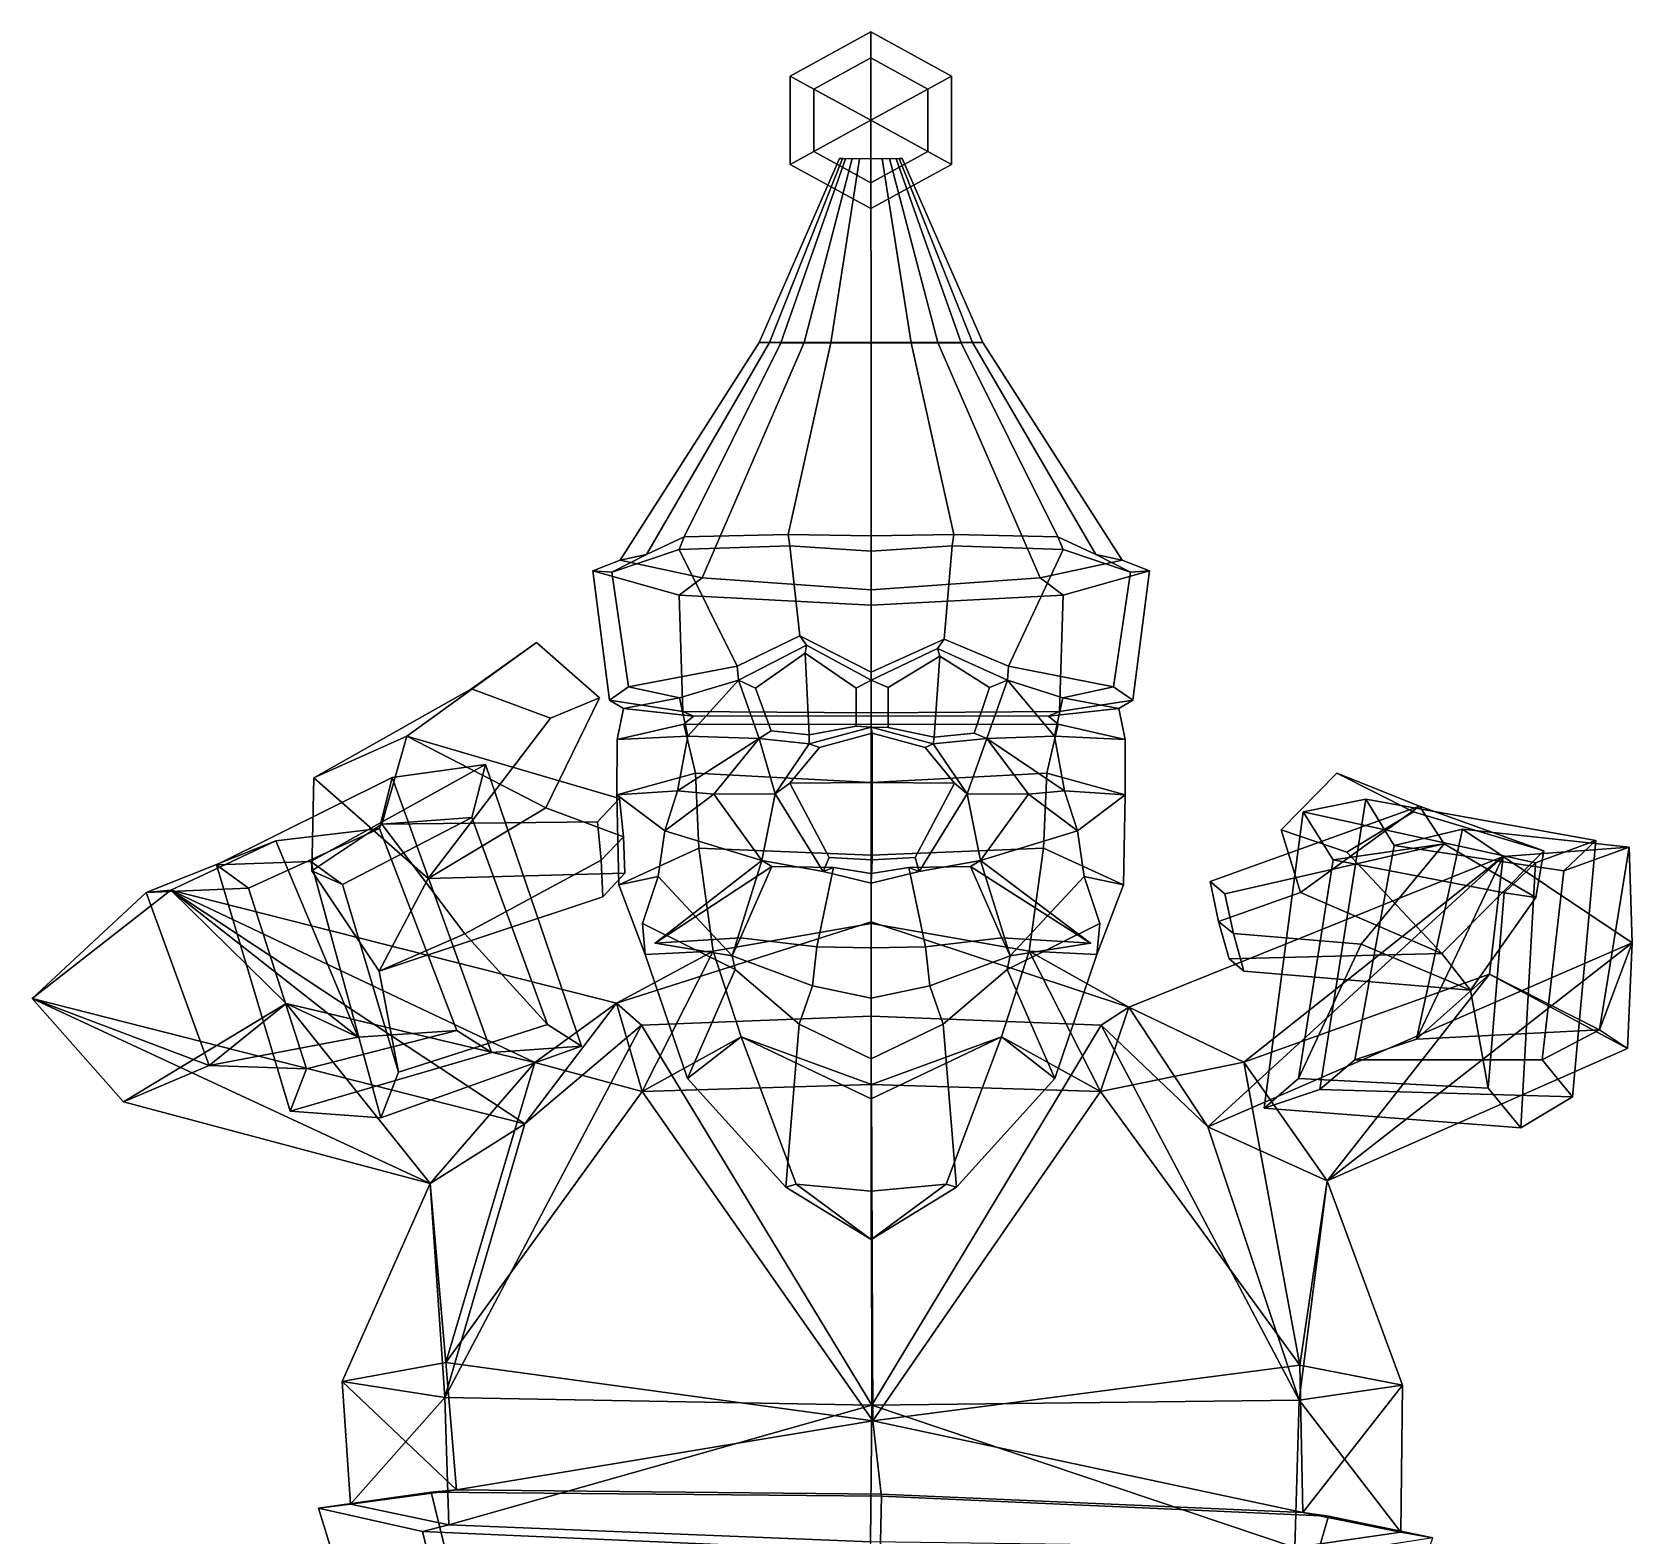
# Model space of a CAD drawing. Extents: x -202 to 180, y -158 to 384.
# Drawn here: x -202.4 to 179.9, y 24.6 to 384 of the extents above; entities that cross this region are included whole.
import ezdxf

# ---------------------------------------------------------------- set-up
doc = ezdxf.new("R2010")
doc.units = 0

msp = doc.modelspace()

# ---------------------------------------------------------------- linework, layer by layer
for p in [(-53.499561, 166.129578, 96.495125), (50.507008, 166.129578, 96.495125)]:
    msp.add_point(p)
for points in [[(-15.578745, 370.306213, 63.430351), (-1.969854, 377.770447, 63.430351), (-1.969851, 383.954041, 48.941158), (-21.21575, 373.39801, 48.941162)], [(-15.578739, 370.306213, 34.451965), (-21.21575, 373.39801, 48.941162), (-1.969851, 383.954041, 48.941158), (-1.969848, 377.770447, 34.451965)], [(11.639069, 370.306213, 63.430351), (17.276043, 373.39801, 48.941158), (-1.969851, 383.954041, 48.941158), (-1.969854, 377.770447, 63.430351)], [(11.639072, 370.306213, 34.451965), (-1.969848, 377.770447, 34.451965), (-1.969851, 383.954041, 48.941158), (17.276043, 373.39801, 48.941158)], [(-1.969855, 362.84198, 69.431976), (-1.969854, 377.770447, 63.430351), (-15.578745, 370.306213, 63.430351)], [(-1.969856, 362.84198, 28.450333), (-15.578739, 370.306213, 34.451965), (-1.969848, 377.770447, 34.451965)], [(-1.969856, 362.84198, 28.450333), (-1.969848, 377.770447, 34.451965), (11.639072, 370.306213, 34.451965)], [(-1.969855, 362.84198, 69.431976), (11.639069, 370.306213, 63.430351), (-1.969854, 377.770447, 63.430351)], [(-21.21575, 352.285919, 48.941162), (-15.578745, 355.377716, 63.430351), (-15.578745, 370.306213, 63.430351), (-21.21575, 373.39801, 48.941162)], [(-21.21575, 352.285919, 48.941162), (-21.21575, 373.39801, 48.941162), (-15.578739, 370.306213, 34.451965), (-15.578739, 355.377716, 34.451965)], [(17.276043, 352.285919, 48.941158), (17.276043, 373.39801, 48.941158), (11.639069, 370.306213, 63.430351), (11.639069, 355.377716, 63.430351)], [(17.276043, 352.285919, 48.941158), (11.639072, 355.377716, 34.451965), (11.639072, 370.306213, 34.451965), (17.276043, 373.39801, 48.941158)], [(-15.578745, 355.377716, 63.430351), (-1.969855, 362.84198, 69.431976), (-15.578745, 370.306213, 63.430351)], [(-15.578739, 355.377716, 34.451965), (-15.578739, 370.306213, 34.451965), (-1.969856, 362.84198, 28.450333)], [(11.639072, 355.377716, 34.451965), (-1.969856, 362.84198, 28.450333), (11.639072, 370.306213, 34.451965)], [(11.639069, 355.377716, 63.430351), (11.639069, 370.306213, 63.430351), (-1.969855, 362.84198, 69.431976)], [(-1.969854, 347.913483, 63.430351), (-1.969855, 362.84198, 69.431976), (-15.578745, 355.377716, 63.430351)], [(-1.969848, 347.913483, 34.451965), (-15.578739, 355.377716, 34.451965), (-1.969856, 362.84198, 28.450333)], [(-1.969848, 347.913483, 34.451965), (-1.969856, 362.84198, 28.450333), (11.639072, 355.377716, 34.451965)], [(-1.969854, 347.913483, 63.430351), (11.639069, 355.377716, 63.430351), (-1.969855, 362.84198, 69.431976)], [(-9.452437, 353.708588, 47.415455), (-6.451492, 353.727478, 43.899387), (-17.898188, 309.727478, 30.320601), (-28.615849, 309.708588, 41.662754)], [(-8.765778, 353.68924, 51.012367), (-9.452437, 353.708588, 47.415455), (-28.615849, 309.708588, 41.662754), (-26.163492, 309.68924, 53.265697)], [(-8.015762, 353.665253, 55.471481), (-8.765778, 353.68924, 51.012367), (-26.163492, 309.68924, 53.265697), (-23.484865, 309.665253, 67.64994)], [(-4.675262, 353.653595, 57.636448), (-8.015762, 353.665253, 55.471481), (-23.484865, 309.665253, 67.64994), (-11.554507, 309.653595, 74.633705)], [(-1.969851, 341.729919, 48.941158), (-1.969854, 347.913483, 63.430351), (-15.578745, 355.377716, 63.430351), (-21.21575, 352.285919, 48.941162)], [(-1.969851, 341.729919, 48.941158), (-21.21575, 352.285919, 48.941162), (-15.578739, 355.377716, 34.451965), (-1.969848, 347.913483, 34.451965)], [(-6.451492, 353.727478, 43.899387), (-1.97984, 353.740234, 41.530643), (-1.928, 309.740234, 22.679499), (-17.898188, 309.727478, 30.320601)], [(-1.97984, 353.64679, 58.899921), (-4.675262, 353.653595, 57.636448), (-11.554507, 309.653595, 74.633705), (-1.928, 309.64679, 78.709419)], [(2.491812, 353.727478, 43.899387), (14.042187, 309.727478, 30.320601), (-1.928, 309.740234, 22.679499), (-1.97984, 353.740234, 41.530643)], [(-1.97984, 353.64679, 58.899921), (-1.928, 309.64679, 78.709419), (7.698507, 309.653595, 74.633705), (0.715582, 353.653595, 57.636448)], [(-1.969851, 341.729919, 48.941158), (17.276043, 352.285919, 48.941158), (11.639069, 355.377716, 63.430351), (-1.969854, 347.913483, 63.430351)], [(-1.969851, 341.729919, 48.941158), (-1.969848, 347.913483, 34.451965), (11.639072, 355.377716, 34.451965), (17.276043, 352.285919, 48.941158)], [(0.715582, 353.653595, 57.636448), (7.698507, 309.653595, 74.633705), (19.628866, 309.665253, 67.64994), (4.056083, 353.665253, 55.471481)], [(5.49276, 353.708588, 47.415455), (24.759855, 309.708588, 41.662754), (14.042187, 309.727478, 30.320601), (2.491812, 353.727478, 43.899387)], [(4.056083, 353.665253, 55.471481), (19.628866, 309.665253, 67.64994), (22.307491, 309.68924, 53.265697), (4.806098, 353.68924, 51.012367)], [(4.806098, 353.68924, 51.012367), (22.307491, 309.68924, 53.265697), (24.759855, 309.708588, 41.662754), (5.49276, 353.708588, 47.415455)], [(-42.271126, 253.466736, 16.319864), (-61.859039, 257.71521, 37.509758), (-28.615849, 309.708588, 41.662754), (-17.898188, 309.727478, 30.320601)], [(-61.859039, 257.71521, 37.509758), (-55.5891, 259.015259, 60.679428), (-26.163492, 309.68924, 53.265697), (-28.615849, 309.708588, 41.662754)], [(-55.5891, 259.015259, 60.679428), (-46.548569, 263.295074, 88.605896), (-23.484865, 309.665253, 67.64994), (-26.163492, 309.68924, 53.265697)], [(-1.9, 250.572021, -2.974264), (-42.271126, 253.466736, 16.319864), (-17.898188, 309.727478, 30.320601), (-1.928, 309.740234, 22.679499)], [(-1.9, 250.572021, -2.974264), (-1.928, 309.740234, 22.679499), (14.042187, 309.727478, 30.320601), (38.471123, 253.466736, 16.319864)], [(38.471123, 253.466736, 16.319864), (14.042187, 309.727478, 30.320601), (24.759855, 309.708588, 41.662754), (58.059044, 257.71521, 37.509758)], [(51.789104, 259.015259, 60.679428), (22.307491, 309.68924, 53.265697), (19.628866, 309.665253, 67.64994), (42.748573, 263.295074, 88.605896)], [(58.059044, 257.71521, 37.509758), (24.759855, 309.708588, 41.662754), (22.307491, 309.68924, 53.265697), (51.789104, 259.015259, 60.679428)], [(-46.548569, 263.295074, 88.605896), (-21.688263, 263.810974, 101.565422), (-11.554507, 309.653595, 74.633705), (-23.484865, 309.665253, 67.64994)], [(-1.9, 263.493591, 108.993706), (-1.928, 309.64679, 78.709419), (-11.554507, 309.653595, 74.633705), (-21.688263, 263.810974, 101.565422)], [(-1.9, 263.493591, 108.993706), (17.88826, 263.810974, 101.565422), (7.698507, 309.653595, 74.633705), (-1.928, 309.64679, 78.709419)], [(42.748573, 263.295074, 88.605896), (19.628866, 309.665253, 67.64994), (7.698507, 309.653595, 74.633705), (17.88826, 263.810974, 101.565422)], [(-21.299599, 261.134583, 106.255333), (-21.688263, 263.810974, 101.565422), (-46.548569, 263.295074, 88.605896), (-47.79092, 260.224213, 92.966484)], [(-1.9, 259.856262, 112.282356), (-1.9, 263.493591, 108.993706), (-21.688263, 263.810974, 101.565422), (-21.299599, 261.134583, 106.255333)], [(-1.9, 259.856262, 112.282356), (17.499596, 261.134583, 106.255333), (17.88826, 263.810974, 101.565422), (-1.9, 263.493591, 108.993706)], [(17.499596, 261.134583, 106.255333), (43.990925, 260.224213, 92.966484), (42.748573, 263.295074, 88.605896), (17.88826, 263.810974, 101.565422)], [(-47.79092, 260.224213, 92.966484), (-46.548569, 263.295074, 88.605896), (-55.5891, 259.015259, 60.679428), (-63.887779, 254.851471, 61.73048)], [(-33.883507, 232.326111, 96.802116), (-47.79092, 260.224213, 92.966484), (-63.887779, 254.851471, 61.73048), (-59.840714, 227.39682, 77.739914)], [(-18.942772, 239.571838, 108.592934), (-21.299599, 261.134583, 106.255333), (-47.79092, 260.224213, 92.966484), (-33.883507, 232.326111, 96.802116)], [(-1.9, 230.906433, 112.074959), (-1.9, 259.856262, 112.282356), (-21.299599, 261.134583, 106.255333), (-18.942772, 239.571838, 108.592934)], [(-1.9, 230.906433, 112.074959), (15.546495, 238.764404, 108.592934), (17.499596, 261.134583, 106.255333), (-1.9, 259.856262, 112.282356)], [(15.546495, 238.764404, 108.592934), (30.955547, 232.326111, 96.802124), (43.990925, 260.224213, 92.966484), (17.499596, 261.134583, 106.255333)], [(30.955547, 232.326111, 96.802124), (56.040722, 227.39682, 77.739914), (60.08778, 254.851471, 61.73048), (43.990925, 260.224213, 92.966484)], [(43.990925, 260.224213, 92.966484), (60.08778, 254.851471, 61.73048), (51.789104, 259.015259, 60.679428), (42.748573, 263.295074, 88.605896)], [(-63.887779, 254.851471, 61.73048), (-55.5891, 259.015259, 60.679428), (-61.859039, 257.71521, 37.509758), (-68.413467, 255.096893, 35.851646)], [(-68.413467, 255.096893, 35.851646), (-61.859039, 257.71521, 37.509758), (-42.271126, 253.466736, 16.319864), (-47.799843, 249.331818, 12.511164)], [(64.613472, 255.096893, 35.851646), (43.999844, 249.331818, 12.511164), (38.471123, 253.466736, 16.319864), (58.059044, 257.71521, 37.509758)], [(60.08778, 254.851471, 61.73048), (64.613472, 255.096893, 35.851646), (58.059044, 257.71521, 37.509758), (51.789104, 259.015259, 60.679428)], [(-59.840714, 227.39682, 77.739914), (-63.887779, 254.851471, 61.73048), (-68.413467, 255.096893, 35.851646), (-64.414131, 224.233032, 40.018829)], [(-64.414131, 224.233032, 40.018829), (-68.413467, 255.096893, 35.851646), (-47.799843, 249.331818, 12.511164), (-46.904514, 221.49469, 13.866787)], [(-47.799843, 249.331818, 12.511164), (-42.271126, 253.466736, 16.319864), (-1.9, 250.572021, -2.974264), (-1.9, 246.956299, -7.526243)], [(43.999844, 249.331818, 12.511164), (-1.9, 246.956299, -7.526243), (-1.9, 250.572021, -2.974264), (38.471123, 253.466736, 16.319864)], [(60.614136, 224.233032, 40.018829), (43.104519, 221.49469, 13.866787), (43.999844, 249.331818, 12.511164), (64.613472, 255.096893, 35.851646)], [(56.040722, 227.39682, 77.739914), (60.614136, 224.233032, 40.018829), (64.613472, 255.096893, 35.851646), (60.08778, 254.851471, 61.73048)], [(-46.904514, 221.49469, 13.866787), (-47.799843, 249.331818, 12.511164), (-1.9, 246.956299, -7.526243), (-1.9, 221.208496, -5.901319)], [(43.104519, 221.49469, 13.866787), (-1.9, 221.208496, -5.901319), (-1.9, 246.956299, -7.526243), (43.999844, 249.331818, 12.511164)], [(-97.411964, 226.893188, 167.858917), (-81.899956, 238.028595, 162.537674), (-112.868164, 215.62027, 114.722458), (-135.062592, 205.664398, 137.047684)], [(-66.824188, 224.778625, 163.343185), (-79.612587, 198.456482, 124.7593), (-112.868164, 215.62027, 114.722458), (-81.899956, 238.028595, 162.537674)], [(-78.555908, 219.931458, 175.46991), (-66.824188, 224.778625, 163.343185), (-81.899956, 238.028595, 162.537674), (-97.411964, 226.893188, 167.858917)], [(-18.942772, 239.571838, 108.592934), (-33.883507, 232.326111, 96.802116), (-33.590797, 229.029236, 94.976685), (-17.374081, 237.3573, 107.094673)], [(-17.632929, 235.462097, 104.469688), (-17.374081, 237.3573, 107.094673), (-33.590797, 229.029236, 94.976685), (-29.570061, 227.093384, 94.654114)], [(-1.9, 230.906433, 112.074959), (-18.942772, 239.571838, 108.592934), (-17.374081, 237.3573, 107.094673), (-1.9, 229.024841, 109.102097)], [(-17.632929, 235.462097, 104.469688), (-5.485055, 227.09021, 106.095718), (-1.9, 229.024841, 109.102097), (-17.374081, 237.3573, 107.094673)], [(-1.9, 230.906433, 112.074959), (-1.9, 229.024841, 109.102097), (13.977801, 236.549866, 107.094673), (15.546495, 238.764404, 108.592934)], [(15.546495, 238.764404, 108.592934), (13.977801, 236.549866, 107.094673), (30.662834, 229.029236, 94.976685), (30.955547, 232.326111, 96.802124)], [(-16.733572, 215.968994, 102.64016), (-17.632929, 235.462097, 104.469688), (-29.570061, 227.093384, 94.654114), (-25.823059, 216.903564, 97.547935)], [(-5.485055, 227.09021, 106.095718), (-17.632929, 235.462097, 104.469688), (-16.733572, 215.968994, 102.64016), (-5.485055, 217.972961, 106.939919)], [(14.484674, 234.766968, 104.268639), (13.977801, 236.549866, 107.094673), (-1.9, 229.024841, 109.102097), (2.138192, 227.209473, 106.276031)], [(2.138192, 227.209473, 106.276031), (2.138192, 217.704865, 107.318275), (13.16766, 215.356628, 102.009949), (14.484674, 234.766968, 104.268639)], [(13.16766, 215.356628, 102.009949), (22.729984, 216.352661, 95.723228), (26.404018, 227.212891, 92.15062), (14.484674, 234.766968, 104.268639)], [(14.484674, 234.766968, 104.268639), (26.404018, 227.212891, 92.15062), (30.662834, 229.029236, 94.976685), (13.977801, 236.549866, 107.094673)], [(-47.675175, 224.740936, 78.249641), (-33.590797, 229.029236, 94.976685), (-33.883507, 232.326111, 96.802116), (-59.840714, 227.39682, 77.739914)], [(43.875175, 224.740936, 78.249641), (56.040722, 227.39682, 77.739914), (30.955547, 232.326111, 96.802124), (30.662834, 229.029236, 94.976685)], [(-78.555908, 219.931458, 175.46991), (-97.411964, 226.893188, 167.858917), (-135.062592, 205.664398, 137.047684), (-107.783951, 181.556305, 137.904999)], [(-59.840714, 227.39682, 77.739914), (-64.414131, 224.233032, 40.018829), (-61.108589, 222.219299, 41.26128), (-47.675175, 224.740936, 78.249641)], [(-45.702423, 215.623474, 78.655991), (-33.590797, 229.029236, 94.976685), (-47.675175, 224.740936, 78.249641)], [(-28.66053, 215.062866, 98.549278), (-33.590797, 229.029236, 94.976685), (-45.702423, 215.623474, 78.655991)], [(-25.823059, 216.903564, 97.547935), (-29.570061, 227.093384, 94.654114), (-33.590797, 229.029236, 94.976685), (-28.66053, 215.062866, 98.549278)], [(-5.485055, 217.972961, 106.939919), (-1.9, 217.725525, 110.144325), (-1.9, 229.024841, 109.102097), (-5.485055, 227.09021, 106.095718)], [(2.138192, 217.704865, 107.318275), (2.138192, 227.209473, 106.276031), (-1.9, 229.024841, 109.102097), (-1.9, 217.725525, 110.144325)], [(22.729984, 216.352661, 95.723228), (25.732569, 215.062866, 98.549278), (30.662834, 229.029236, 94.976685), (26.404018, 227.212891, 92.15062)], [(25.732569, 215.062866, 98.549278), (41.90242, 215.623474, 78.655991), (30.662834, 229.029236, 94.976685)], [(41.90242, 215.623474, 78.655991), (43.875175, 224.740936, 78.249641), (30.662834, 229.029236, 94.976685)], [(56.040722, 227.39682, 77.739914), (43.875175, 224.740936, 78.249641), (57.308598, 222.219299, 41.26128), (60.614136, 224.233032, 40.018829)], [(-78.555908, 219.931458, 175.46991), (-107.783951, 181.556305, 137.904999), (-79.612587, 198.456482, 124.7593), (-66.824188, 224.778625, 163.343185)], [(-64.414131, 224.233032, 40.018829), (-46.904514, 221.49469, 13.866787), (-44.318386, 220.382202, 14.896184), (-61.108589, 222.219299, 41.26128)], [(-47.675175, 224.740936, 78.249641), (-61.108589, 222.219299, 41.26128), (-62.612999, 214.807312, 42.462151), (-45.702423, 215.623474, 78.655991)], [(-62.612999, 214.807312, 42.462151), (-61.108589, 222.219299, 41.26128), (-44.318386, 220.382202, 14.896184), (-46.630749, 218.486694, 12.67251)], [(60.614136, 224.233032, 40.018829), (57.308598, 222.219299, 41.26128), (40.518391, 220.382202, 14.896184), (43.104519, 221.49469, 13.866787)], [(58.813, 214.807312, 42.462151), (42.830746, 218.486694, 12.67251), (40.518391, 220.382202, 14.896184), (57.308598, 222.219299, 41.26128)], [(43.875175, 224.740936, 78.249641), (41.90242, 215.623474, 78.655991), (58.813, 214.807312, 42.462151), (57.308598, 222.219299, 41.26128)], [(-62.634781, 201.613403, 44.641083), (-62.612999, 214.807312, 42.462151), (-46.630749, 218.486694, 12.67251), (-43.885971, 206.789642, 11.188781)], [(-46.904514, 221.49469, 13.866787), (-1.9, 221.208496, -5.901319), (-1.9, 220.455017, -2.27502), (-44.318386, 220.382202, 14.896184)], [(-46.630749, 218.486694, 12.67251), (-44.318386, 220.382202, 14.896184), (-1.9, 220.455017, -2.27502), (-1.9, 218.412537, -2.405132)], [(-43.885971, 206.789642, 11.188781), (-46.630749, 218.486694, 12.67251), (-1.9, 218.412537, -2.405132), (-1.9, 204.536316, -0.945824)], [(-16.733572, 215.968994, 102.64016), (-16.70068, 213.781952, 104.835991), (-1.9, 217.725525, 110.144325), (-5.485055, 217.972961, 106.939919)], [(43.104519, 221.49469, 13.866787), (40.518391, 220.382202, 14.896184), (-1.9, 220.455017, -2.27502), (-1.9, 221.208496, -5.901319)], [(42.830746, 218.486694, 12.67251), (-1.9, 218.412537, -2.405132), (-1.9, 220.455017, -2.27502), (40.518391, 220.382202, 14.896184)], [(40.085972, 206.789642, 11.188781), (-1.9, 204.536316, -0.945824), (-1.9, 218.412537, -2.405132), (42.830746, 218.486694, 12.67251)], [(58.834785, 201.613403, 44.641083), (40.085972, 206.789642, 11.188781), (42.830746, 218.486694, 12.67251), (58.813, 214.807312, 42.462151)], [(-135.062592, 205.664398, 137.047684), (-112.868164, 215.62027, 114.722458), (-118.792709, 194.591125, 93.910858), (-135.529648, 183.455078, 113.253136)], [(-61.997627, 200.723022, 111.693573), (-67.264717, 195.101013, 103.23716), (-118.792709, 194.591125, 93.910858), (-112.868164, 215.62027, 114.722458)], [(-61.057632, 191.539185, 118.298599), (-61.997627, 200.723022, 111.693573), (-112.868164, 215.62027, 114.722458), (-79.612587, 198.456482, 124.7593)], [(-45.702423, 215.623474, 78.655991), (-62.612999, 214.807312, 42.462151), (-62.634781, 201.613403, 44.641083), (-48.144192, 202.524292, 78.504814)], [(-48.144192, 202.524292, 78.504814), (-28.66053, 215.062866, 98.549278), (-45.702423, 215.623474, 78.655991)], [(-39.490215, 201.707581, 101.72583), (-28.66053, 215.062866, 98.549278), (-48.144192, 202.524292, 78.504814)], [(-39.490215, 201.707581, 101.72583), (-24.858456, 201.860901, 104.760262), (-28.66053, 215.062866, 98.549278)], [(-16.733572, 215.968994, 102.64016), (-25.823059, 216.903564, 97.547935), (-28.66053, 215.062866, 98.549278), (-16.70068, 213.781952, 104.835991)], [(-24.858456, 201.860901, 104.760262), (-16.70068, 213.781952, 104.835991), (-28.66053, 215.062866, 98.549278)], [(-1.641618, 204.522278, 128.666168), (-1.641618, 216.339172, 124.536148), (-14.264492, 212.904907, 121.01963), (-21.34082, 204.340576, 122.216965)], [(-1.641618, 216.339172, 124.536148), (-1.9, 217.725525, 110.144325), (-16.70068, 213.781952, 104.835991), (-14.264492, 212.904907, 121.01963)], [(-1.641618, 216.339172, 124.536148), (10.981255, 212.904907, 121.01963), (12.900679, 213.781952, 104.835991), (-1.9, 217.725525, 110.144325)], [(13.16766, 215.356628, 102.009949), (2.138192, 217.704865, 107.318275), (-1.9, 217.725525, 110.144325), (12.900679, 213.781952, 104.835991)], [(-1.641618, 204.522278, 128.666168), (18.057583, 204.340576, 122.216965), (10.981255, 212.904907, 121.01963), (-1.641618, 216.339172, 124.536148)], [(13.16766, 215.356628, 102.009949), (12.900679, 213.781952, 104.835991), (25.732569, 215.062866, 98.549278), (22.729984, 216.352661, 95.723228)], [(21.058456, 201.860901, 104.760262), (25.732569, 215.062866, 98.549278), (12.900679, 213.781952, 104.835991)], [(35.690216, 201.707581, 101.72583), (25.732569, 215.062866, 98.549278), (21.058456, 201.860901, 104.760262)], [(44.344196, 202.524292, 78.504814), (41.90242, 215.623474, 78.655991), (25.732569, 215.062866, 98.549278)], [(35.690216, 201.707581, 101.72583), (44.344196, 202.524292, 78.504814), (25.732569, 215.062866, 98.549278)], [(41.90242, 215.623474, 78.655991), (44.344196, 202.524292, 78.504814), (58.834785, 201.613403, 44.641083), (58.813, 214.807312, 42.462151)], [(-21.34082, 204.340576, 122.216965), (-14.264492, 212.904907, 121.01963), (-16.70068, 213.781952, 104.835991), (-24.858456, 201.860901, 104.760262)], [(18.057583, 204.340576, 122.216965), (21.058456, 201.860901, 104.760262), (12.900679, 213.781952, 104.835991), (10.981255, 212.904907, 121.01963)], [(-135.780777, 185.634949, 136.530899), (-94.030472, 208.858093, 96.757172), (-116.346985, 205.701508, 73.487602), (-158.323441, 184.846191, 112.277618)], [(-135.780777, 185.634949, 136.530899), (-128.218979, 180.147583, 130.015045), (-97.292442, 196.136963, 100.338234), (-94.030472, 208.858093, 96.757172)], [(-92.59539, 139.959808, 55.497421), (-116.346985, 205.701508, 73.487602), (-94.030472, 208.858093, 96.757172), (-71.10936, 141.470154, 80.66349)], [(-71.10936, 141.470154, 80.66349), (-94.030472, 208.858093, 96.757172), (-97.292442, 196.136963, 100.338234), (-79.225494, 146.689392, 87.691254)], [(-62.198425, 180.059143, 46.003769), (-62.634781, 201.613403, 44.641083), (-43.885971, 206.789642, 11.188781), (-43.093254, 188.801971, 14.099627)], [(-43.093254, 188.801971, 14.099627), (-43.885971, 206.789642, 11.188781), (-1.9, 204.536316, -0.945824), (-1.9, 187.17627, 3.485335)], [(39.293255, 188.801971, 14.099627), (-1.9, 187.17627, 3.485335), (-1.9, 204.536316, -0.945824), (40.085972, 206.789642, 11.188781)], [(58.398434, 180.059143, 46.003769), (39.293255, 188.801971, 14.099627), (40.085972, 206.789642, 11.188781), (58.834785, 201.613403, 44.641083)], [(111.781609, 187.90918, 147.310867), (127.663567, 197.494751, 138.165741), (109.406563, 206.798401, 137.8069), (96.054039, 193.25708, 138.032944)], [(96.054039, 193.25708, 138.032944), (109.406563, 206.798401, 137.8069), (129.156326, 198.889099, 79.380905), (100.721405, 178.251831, 90.974785)], [(127.663567, 197.494751, 138.165741), (158.821396, 188.184875, 96.131065), (129.156326, 198.889099, 79.380905), (109.406563, 206.798401, 137.8069)], [(-158.323441, 184.846191, 112.277618), (-116.346985, 205.701508, 73.487602), (-119.405861, 193.522705, 76.858429), (-150.660736, 179.240051, 105.677162)], [(-107.783951, 181.556305, 137.904999), (-135.062592, 205.664398, 137.047684), (-135.529648, 183.455078, 113.253136), (-119.469513, 159.42572, 114.074532)], [(-92.59539, 139.959808, 55.497421), (-100.866768, 145.235168, 62.661858), (-119.405861, 193.522705, 76.858429), (-116.346985, 205.701508, 73.487602)], [(-11.916492, 186.59259, 117.381271), (-21.34082, 204.340576, 122.216965), (-24.858456, 201.860901, 104.760262), (-13.366461, 183.273865, 104.511536)], [(-1.641618, 186.071106, 122.611298), (-1.641618, 204.522278, 128.666168), (-21.34082, 204.340576, 122.216965), (-11.916492, 186.59259, 117.381271)], [(-1.641618, 186.071106, 122.611298), (8.633257, 186.59259, 117.381271), (18.057583, 204.340576, 122.216965), (-1.641618, 204.522278, 128.666168)], [(8.633257, 186.59259, 117.381271), (9.566461, 183.273865, 104.511536), (21.058456, 201.860901, 104.760262), (18.057583, 204.340576, 122.216965)], [(-61.057632, 191.539185, 118.298599), (-66.430122, 185.938354, 109.871834), (-67.264717, 195.101013, 103.23716), (-61.997627, 200.723022, 111.693573)], [(-48.144192, 202.524292, 78.504814), (-62.634781, 201.613403, 44.641083), (-51.210266, 193.000916, 77.948036)], [(-52.81601, 182.071045, 78.12674), (-51.210266, 193.000916, 77.948036), (-62.634781, 201.613403, 44.641083), (-62.198425, 180.059143, 46.003769)], [(-51.210266, 193.000916, 77.948036), (-39.490215, 201.707581, 101.72583), (-48.144192, 202.524292, 78.504814)], [(-27.993595, 185.894226, 98.608398), (-39.490215, 201.707581, 101.72583), (-51.210266, 193.000916, 77.948036)], [(-27.993595, 185.894226, 98.608398), (-24.858456, 201.860901, 104.760262), (-39.490215, 201.707581, 101.72583)], [(-13.366461, 183.273865, 104.511536), (-24.858456, 201.860901, 104.760262), (-27.993595, 185.894226, 98.608398)], [(9.566461, 183.273865, 104.511536), (24.193596, 185.894226, 98.608398), (21.058456, 201.860901, 104.760262)], [(24.193596, 185.894226, 98.608398), (35.690216, 201.707581, 101.72583), (21.058456, 201.860901, 104.760262)], [(24.193596, 185.894226, 98.608398), (47.410271, 193.000916, 77.948036), (35.690216, 201.707581, 101.72583)], [(47.410271, 193.000916, 77.948036), (44.344196, 202.524292, 78.504814), (35.690216, 201.707581, 101.72583)], [(44.344196, 202.524292, 78.504814), (47.410271, 193.000916, 77.948036), (58.834785, 201.613403, 44.641083)], [(49.016014, 182.071045, 78.12674), (58.398434, 180.059143, 46.003769), (58.834785, 201.613403, 44.641083), (47.410271, 193.000916, 77.948036)], [(79.136047, 180.858215, 81.106071), (129.156326, 198.889099, 79.380905), (134.994919, 189.853394, 51.392345), (82.604088, 177.957458, 70.42981)], [(81.109566, 171.343475, 85.850197), (100.721405, 178.251831, 90.974785), (129.156326, 198.889099, 79.380905), (79.136047, 180.858215, 81.106071)], [(105.30069, 131.109009, 19.910437), (92.006157, 126.707184, 49.929447), (101.330536, 197.516052, 64.91861), (116.327866, 200.517456, 36.361027)], [(156.879288, 185.339661, 90.026772), (171.233749, 190.699402, 60.662891), (116.327866, 200.517456, 36.361027), (101.330536, 197.516052, 64.91861)], [(105.30069, 131.109009, 19.910437), (116.327866, 200.517456, 36.361027), (123.083702, 189.497375, 37.760826), (113.694344, 138.247162, 25.025841)], [(171.233749, 190.699402, 60.662891), (163.643631, 183.391418, 55.898911), (123.083702, 189.497375, 37.760826), (116.327866, 200.517456, 36.361027)], [(158.821396, 188.184875, 96.131065), (156.938034, 177.061035, 65.689644), (134.994919, 189.853394, 51.392345), (129.156326, 198.889099, 79.380905)], [(-135.529648, 183.455078, 113.253136), (-118.792709, 194.591125, 93.910858), (-97.292442, 196.136963, 100.338234), (-128.218979, 180.147583, 130.015045)], [(-98.999619, 168.326202, 92.866165), (-79.225494, 146.689392, 87.691254), (-97.292442, 196.136963, 100.338234), (-118.792709, 194.591125, 93.910858)], [(-66.430122, 185.938354, 109.871834), (-98.999619, 168.326202, 92.866165), (-118.792709, 194.591125, 93.910858), (-67.264717, 195.101013, 103.23716)], [(-60.72728, 182.874023, 124.969131), (-61.057632, 191.539185, 118.298599), (-79.612587, 198.456482, 124.7593), (-107.783951, 181.556305, 137.904999)], [(92.006157, 126.707184, 49.929447), (100.231194, 133.752808, 54.950317), (108.466103, 186.021729, 66.420639), (101.330536, 197.516052, 64.91861)], [(156.879288, 185.339661, 90.026772), (101.330536, 197.516052, 64.91861), (108.466103, 186.021729, 66.420639), (149.377502, 178.171356, 85.32708)], [(111.781609, 187.90918, 147.310867), (134.503967, 163.67511, 95.902802), (158.821396, 188.184875, 96.131065), (127.663567, 197.494751, 138.165741)], [(-150.660736, 179.240051, 105.677162), (-119.405861, 193.522705, 76.858429), (-144.113632, 190.601685, 50.624084), (-175.135361, 178.250244, 79.134682)], [(-144.113632, 190.601685, 50.624084), (-119.405861, 193.522705, 76.858429), (-100.866768, 145.235168, 62.661858), (-124.468399, 143.649231, 35.365231)], [(-60.72728, 182.874023, 124.969131), (-66.019501, 177.237488, 116.490654), (-66.430122, 185.938354, 109.871834), (-61.057632, 191.539185, 118.298599)], [(-52.81601, 182.071045, 78.12674), (-35.101604, 163.068268, 104.917747), (-27.993595, 185.894226, 98.608398), (-51.210266, 193.000916, 77.948036)], [(49.016014, 182.071045, 78.12674), (47.410271, 193.000916, 77.948036), (24.193596, 185.894226, 98.608398), (31.301603, 163.068268, 104.917747)], [(111.781609, 187.90918, 147.310867), (96.054039, 193.25708, 138.032944), (100.721405, 178.251831, 90.974785), (134.503967, 163.67511, 95.902802)], [(139.41626, 193.380737, 5.738748), (128.377045, 143.14856, -7.609281), (113.694344, 138.247162, 25.025841), (123.083702, 189.497375, 37.760826)], [(163.643631, 183.391418, 55.898911), (179.202057, 189.08432, 23.805059), (139.41626, 193.380737, 5.738748), (123.083702, 189.497375, 37.760826)], [(128.377045, 143.14856, -7.609281), (139.41626, 193.380737, 5.738748), (149.114517, 186.815765, -46.163044)], [(179.202057, 189.08432, 23.805059), (149.114517, 186.815765, -46.163044), (139.41626, 193.380737, 5.738748)], [(-175.135361, 178.250244, 79.134682), (-144.113632, 190.601685, 50.624084), (-169.268265, 178.775146, 3.705625)], [(-124.468399, 143.649231, 35.365231), (-169.268265, 178.775146, 3.705625), (-144.113632, 190.601685, 50.624084)], [(-55.869884, 163.447479, 50.112881), (-62.198425, 180.059143, 46.003769), (-43.093254, 188.801971, 14.099627), (-39.614113, 164.226349, 31.855993)], [(-39.614113, 164.226349, 31.855993), (-43.093254, 188.801971, 14.099627), (-1.9, 187.17627, 3.485335), (-1.878063, 170.836426, 8.88728)], [(35.869949, 164.226349, 31.855993), (-1.878063, 170.836426, 8.88728), (-1.9, 187.17627, 3.485335), (39.293255, 188.801971, 14.099627)], [(52.069885, 163.447479, 50.112881), (35.869949, 164.226349, 31.855993), (39.293255, 188.801971, 14.099627), (58.398434, 180.059143, 46.003769)], [(84.689018, 168.467102, 75.191788), (82.604088, 177.957458, 70.42981), (134.994919, 189.853394, 51.392345), (115.186005, 165.852692, 52.658764)], [(115.186005, 165.852692, 52.658764), (134.994919, 189.853394, 51.392345), (108.466103, 186.021729, 66.420639), (100.231194, 133.752808, 54.950317)], [(156.938034, 177.061035, 65.689644), (149.377502, 178.171356, 85.32708), (108.466103, 186.021729, 66.420639), (134.994919, 189.853394, 51.392345)], [(134.503967, 163.67511, 95.902802), (141.337509, 154.874023, 68.133453), (156.938034, 177.061035, 65.689644), (158.821396, 188.184875, 96.131065)], [(179.202057, 189.08432, 23.805059), (179.910629, 166.224792, -63.625004), (149.114517, 186.815765, -46.163044)], [(165.682892, 129.427246, 48.113659), (171.233749, 190.699402, 60.662891), (156.879288, 185.339661, 90.026772), (153.358292, 121.948883, 79.094841)], [(165.682892, 129.427246, 48.113659), (158.458496, 138.233643, 46.134102), (163.643631, 183.391418, 55.898911), (171.233749, 190.699402, 60.662891)], [(172.147903, 145.414856, 13.400064), (179.202057, 189.08432, 23.805059), (163.643631, 183.391418, 55.898911), (158.458496, 138.233643, 46.134102)], [(172.147903, 145.414856, 13.400064), (179.910629, 166.224792, -63.625004), (179.202057, 189.08432, 23.805059)], [(-140.715118, 125.954773, 99.458893), (-119.079926, 124.33667, 125.858803), (-135.780777, 185.634949, 136.530899), (-158.323441, 184.846191, 112.277618)], [(-140.715118, 125.954773, 99.458893), (-158.323441, 184.846191, 112.277618), (-150.660736, 179.240051, 105.677162), (-136.804886, 136.06076, 95.428772)], [(-119.079926, 124.33667, 125.858803), (-114.866989, 135.259491, 121.514923), (-128.218979, 180.147583, 130.015045), (-135.780777, 185.634949, 136.530899)], [(-66.019501, 177.237488, 116.490654), (-119.469513, 159.42572, 114.074532), (-98.999619, 168.326202, 92.866165), (-66.430122, 185.938354, 109.871834)], [(-25.627405, 184.473572, 112.608627), (-27.993595, 185.894226, 98.608398), (-53.499561, 166.129578, 96.495125)], [(-53.499561, 166.129578, 96.495125), (-27.993595, 185.894226, 98.608398), (-35.101604, 163.068268, 104.917747)], [(-33.104607, 167.424866, 115.00264), (-25.627405, 184.473572, 112.608627), (-53.499561, 166.129578, 96.495125)], [(-10.930035, 184.211304, 112.725739), (-25.627405, 184.473572, 112.608627), (-33.104607, 167.424866, 115.00264), (-14.890987, 165.233551, 123.670204)], [(-25.627405, 184.473572, 112.608627), (-10.930035, 184.211304, 112.725739), (-13.366461, 183.273865, 104.511536), (-27.993595, 185.894226, 98.608398)], [(-14.890987, 165.233551, 123.670204), (-1.9, 165.03009, 124.353912), (-1.9, 182.797302, 115.474304), (-10.930035, 184.211304, 112.725739)], [(-1.641618, 186.071106, 122.611298), (-11.916492, 186.59259, 117.381271), (-13.366461, 183.273865, 104.511536), (-1.9, 180.486511, 110.43103)], [(-1.9, 182.797302, 115.474304), (-1.9, 180.486511, 110.43103), (-13.366461, 183.273865, 104.511536), (-10.930035, 184.211304, 112.725739)], [(-1.641618, 186.071106, 122.611298), (-1.9, 180.486511, 110.43103), (9.566461, 183.273865, 104.511536), (8.633257, 186.59259, 117.381271)], [(11.090986, 165.233551, 123.670204), (7.130035, 184.211304, 112.725739), (-1.9, 182.797302, 115.474304), (-1.9, 165.03009, 124.353912)], [(-1.9, 182.797302, 115.474304), (7.130035, 184.211304, 112.725739), (9.566461, 183.273865, 104.511536), (-1.9, 180.486511, 110.43103)], [(21.827406, 184.473572, 112.608627), (24.193596, 185.894226, 98.608398), (9.566461, 183.273865, 104.511536), (7.130035, 184.211304, 112.725739)], [(7.130035, 184.211304, 112.725739), (11.090986, 165.233551, 123.670204), (29.304607, 167.424866, 115.00264), (21.827406, 184.473572, 112.608627)], [(21.827406, 184.473572, 112.608627), (50.507008, 166.129578, 96.495125), (24.193596, 185.894226, 98.608398)], [(29.304607, 167.424866, 115.00264), (50.507008, 166.129578, 96.495125), (21.827406, 184.473572, 112.608627)], [(50.507008, 166.129578, 96.495125), (31.301603, 163.068268, 104.917747), (24.193596, 185.894226, 98.608398)], [(87.189316, 137.644958, 45.713505), (149.114517, 186.815765, -46.163044), (59.708256, 150.798676, 5.004767)], [(78.570885, 122.193115, -28.082205), (59.708256, 150.798676, 5.004767), (149.114517, 186.815765, -46.163044)], [(78.570885, 122.193115, -28.082205), (149.114517, 186.815765, -46.163044), (179.910629, 166.224792, -63.625004)], [(87.189316, 137.644958, 45.713505), (145.893265, 158.719666, -6.018294), (149.114517, 186.815765, -46.163044)], [(128.377045, 143.14856, -7.609281), (149.114517, 186.815765, -46.163044), (145.893265, 158.719666, -6.018294)], [(153.358292, 121.948883, 79.094841), (156.879288, 185.339661, 90.026772), (149.377502, 178.171356, 85.32708), (145.565735, 131.470337, 76.963234)], [(-119.469513, 159.42572, 114.074532), (-135.529648, 183.455078, 113.253136), (-128.218979, 180.147583, 130.015045), (-114.866989, 135.259491, 121.514923)], [(-60.72728, 182.874023, 124.969131), (-107.783951, 181.556305, 137.904999), (-119.469513, 159.42572, 114.074532), (-66.019501, 177.237488, 116.490654)], [(-55.869884, 163.447479, 50.112881), (-56.539234, 170.812958, 81.29702), (-52.81601, 182.071045, 78.12674), (-62.198425, 180.059143, 46.003769)], [(-52.81601, 182.071045, 78.12674), (-56.539234, 170.812958, 81.29702), (-34.418434, 159.846527, 95.906563), (-35.101604, 163.068268, 104.917747)], [(49.016014, 182.071045, 78.12674), (31.301603, 163.068268, 104.917747), (30.618433, 159.846527, 95.906563), (52.739243, 170.812958, 81.29702)], [(52.069885, 163.447479, 50.112881), (58.398434, 180.059143, 46.003769), (49.016014, 182.071045, 78.12674), (52.739243, 170.812958, 81.29702)], [(81.109566, 171.343475, 85.850197), (79.136047, 180.858215, 81.106071), (82.604088, 177.957458, 70.42981), (84.689018, 168.467102, 75.191788)], [(-84.655258, 122.939026, -28.419289), (-202.413101, 152.907288, -1.024793), (-169.268265, 178.775146, 3.705625)], [(-175.135361, 178.250244, 79.134682), (-169.268265, 178.775146, 3.705625), (-202.413101, 152.907288, -1.024793)], [(-160.098328, 136.91156, 67.730774), (-175.135361, 178.250244, 79.134682), (-202.413101, 152.907288, -1.024793)], [(-160.098328, 136.91156, 67.730774), (-136.804886, 136.06076, 95.428772), (-150.660736, 179.240051, 105.677162), (-175.135361, 178.250244, 79.134682)], [(-82.298042, 137.626587, 48.468681), (-62.714649, 151.784851, 1.906706), (-169.268265, 178.775146, 3.705625)], [(-82.298042, 137.626587, 48.468681), (-169.268265, 178.775146, 3.705625), (-141.699036, 151.696259, 37.13271)], [(-84.655258, 122.939026, -28.419289), (-169.268265, 178.775146, 3.705625), (-62.714649, 151.784851, 1.906706)], [(-124.468399, 143.649231, 35.365231), (-141.699036, 151.696259, 37.13271), (-169.268265, 178.775146, 3.705625)], [(83.65303, 162.342896, 90.680428), (134.503967, 163.67511, 95.902802), (100.721405, 178.251831, 90.974785), (81.109566, 171.343475, 85.850197)], [(141.337509, 154.874023, 68.133453), (145.565735, 131.470337, 76.963234), (149.377502, 178.171356, 85.32708), (156.938034, 177.061035, 65.689644)], [(-119.469513, 159.42572, 114.074532), (-114.866989, 135.259491, 121.514923), (-79.225494, 146.689392, 87.691254), (-98.999619, 168.326202, 92.866165)], [(-1.853932, 171.254913, 5.078217), (-1.857344, 148.694214, -46.094997), (-56.752666, 146.545288, -36.493587), (-62.714649, 151.784851, 1.906706)], [(-1.853932, 171.254913, 5.078217), (-62.714649, 151.784851, 1.906706), (-39.614113, 164.226349, 31.855993), (-1.878063, 170.836426, 8.88728)], [(-34.418434, 159.846527, 95.906563), (-56.539234, 170.812958, 81.29702), (-55.869884, 163.447479, 50.112881), (-45.791817, 133.800018, 66.107307)], [(-1.878063, 170.836426, 8.88728), (35.869949, 164.226349, 31.855993), (59.708256, 150.798676, 5.004767), (-1.853932, 171.254913, 5.078217)], [(-1.853932, 171.254913, 5.078217), (59.708256, 150.798676, 5.004767), (53.064346, 146.545288, -36.493587), (-1.857344, 148.694214, -46.094997)], [(30.618433, 159.846527, 95.906563), (41.991817, 133.800018, 66.107307), (52.069885, 163.447479, 50.112881), (52.739243, 170.812958, 81.29702)], [(83.65303, 162.342896, 90.680428), (81.109566, 171.343475, 85.850197), (84.689018, 168.467102, 75.191788), (87.141487, 159.435852, 79.97451)], [(87.141487, 159.435852, 79.97451), (84.689018, 168.467102, 75.191788), (115.186005, 165.852692, 52.658764), (141.337509, 154.874023, 68.133453)], [(-35.101604, 163.068268, 104.917747), (-33.104607, 167.424866, 115.00264), (-53.499561, 166.129578, 96.495125)], [(-14.890987, 165.233551, 123.670204), (-33.104607, 167.424866, 115.00264), (-35.101604, 163.068268, 104.917747), (-15.892614, 155.934509, 113.76458)], [(-1.9, 165.03009, 124.353912), (-14.890987, 165.233551, 123.670204), (-15.892614, 155.934509, 113.76458), (-1.9, 152.967712, 119.235947)], [(-1.9, 165.03009, 124.353912), (-1.9, 152.967712, 119.235947), (12.092613, 155.934509, 113.76458), (11.090986, 165.233551, 123.670204)], [(11.090986, 165.233551, 123.670204), (12.092613, 155.934509, 113.76458), (31.301603, 163.068268, 104.917747), (29.304607, 167.424866, 115.00264)], [(31.301603, 163.068268, 104.917747), (50.507008, 166.129578, 96.495125), (29.304607, 167.424866, 115.00264)], [(107.042702, 109.292511, 4.414118), (78.570885, 122.193115, -28.082205), (179.910629, 166.224792, -63.625004)], [(141.337509, 154.874023, 68.133453), (115.186005, 165.852692, 52.658764), (100.231194, 133.752808, 54.950317), (145.565735, 131.470337, 76.963234)], [(178.858917, 140.933777, -30.101206), (107.042702, 109.292511, 4.414118), (179.910629, 166.224792, -63.625004)], [(172.147903, 145.414856, 13.400064), (178.858917, 140.933777, -30.101206), (179.910629, 166.224792, -63.625004)], [(-62.714649, 151.784851, 1.906706), (-56.614574, 130.627441, 59.291286), (-39.614113, 164.226349, 31.855993)], [(-56.614574, 130.627441, 59.291286), (-32.955341, 143.73703, 60.032959), (-39.614113, 164.226349, 31.855993)], [(-45.791817, 133.800018, 66.107307), (-55.869884, 163.447479, 50.112881), (-39.614113, 164.226349, 31.855993), (-32.955341, 143.73703, 60.032959)], [(-19.074909, 146.78302, 115.812431), (-15.892614, 155.934509, 113.76458), (-35.101604, 163.068268, 104.917747), (-34.418434, 159.846527, 95.906563)], [(15.274906, 146.78302, 115.812431), (30.618433, 159.846527, 95.906563), (31.301603, 163.068268, 104.917747), (12.092613, 155.934509, 113.76458)], [(41.991817, 133.800018, 66.107307), (29.232119, 143.73703, 60.032959), (35.869949, 164.226349, 31.855993), (52.069885, 163.447479, 50.112881)], [(52.935226, 130.627441, 59.291286), (35.869949, 164.226349, 31.855993), (29.232119, 143.73703, 60.032959)], [(59.708256, 150.798676, 5.004767), (35.869949, 164.226349, 31.855993), (52.935226, 130.627441, 59.291286)], [(83.65303, 162.342896, 90.680428), (87.141487, 159.435852, 79.97451), (141.337509, 154.874023, 68.133453), (134.503967, 163.67511, 95.902802)], [(-22.260035, 107.798492, 97.859222), (-19.074909, 146.78302, 115.812431), (-34.418434, 159.846527, 95.906563), (-45.791817, 133.800018, 66.107307)], [(18.460033, 107.798492, 97.859222), (41.991817, 133.800018, 66.107307), (30.618433, 159.846527, 95.906563), (15.274906, 146.78302, 115.812431)], [(107.042702, 109.292511, 4.414118), (145.893265, 158.719666, -6.018294), (87.189316, 137.644958, 45.713505)], [(178.858917, 140.933777, -30.101206), (145.893265, 158.719666, -6.018294), (107.042702, 109.292511, 4.414118)], [(172.147903, 145.414856, 13.400064), (128.377045, 143.14856, -7.609281), (145.893265, 158.719666, -6.018294)], [(172.147903, 145.414856, 13.400064), (145.893265, 158.719666, -6.018294), (178.858917, 140.933777, -30.101206)], [(-1.9, 138.437531, 122.178642), (-1.9, 152.967712, 119.235947), (-15.892614, 155.934509, 113.76458), (-19.074909, 146.78302, 115.812431)], [(-1.9, 138.437531, 122.178642), (15.274906, 146.78302, 115.812431), (12.092613, 155.934509, 113.76458), (-1.9, 152.967712, 119.235947)], [(-107.278137, 108.686829, 11.004819), (-202.413101, 152.907288, -1.024793), (-84.655258, 122.939026, -28.419289)], [(-180.569687, 128.196289, 27.435986), (-202.413101, 152.907288, -1.024793), (-107.278137, 108.686829, 11.004819)], [(-160.098328, 136.91156, 67.730774), (-202.413101, 152.907288, -1.024793), (-180.569687, 128.196289, 27.435986)], [(-180.569687, 128.196289, 27.435986), (-107.278137, 108.686829, 11.004819), (-141.699036, 151.696259, 37.13271)], [(-160.098328, 136.91156, 67.730774), (-180.569687, 128.196289, 27.435986), (-141.699036, 151.696259, 37.13271)], [(-160.098328, 136.91156, 67.730774), (-141.699036, 151.696259, 37.13271), (-124.468399, 143.649231, 35.365231)], [(-107.278137, 108.686829, 11.004819), (-82.298042, 137.626587, 48.468681), (-141.699036, 151.696259, 37.13271)], [(-84.655258, 122.939026, -28.419289), (-62.714649, 151.784851, 1.906706), (-56.752666, 146.545288, -36.493587)], [(-82.298042, 137.626587, 48.468681), (-56.614574, 130.627441, 59.291286), (-62.714649, 151.784851, 1.906706)], [(87.189316, 137.644958, 45.713505), (59.708256, 150.798676, 5.004767), (52.935226, 130.627441, 59.291286)], [(78.570885, 122.193115, -28.082205), (53.064346, 146.545288, -36.493587), (59.708256, 150.798676, 5.004767)], [(-119.079926, 124.33667, 125.858803), (-71.10936, 141.470154, 80.66349), (-79.225494, 146.689392, 87.691254), (-114.866989, 135.259491, 121.514923)], [(-103.76368, 57.527618, -67.078506), (-56.752666, 146.545288, -36.493587), (-1.76056, 55.661285, -101.602089)], [(-103.76368, 57.527618, -67.078506), (-84.655258, 122.939026, -28.419289), (-56.752666, 146.545288, -36.493587)], [(-1.76056, 55.661285, -101.602089), (-56.752666, 146.545288, -36.493587), (-1.857344, 148.694214, -46.094997)], [(-1.9, 95.281326, 101.101158), (-1.9, 138.437531, 122.178642), (-19.074909, 146.78302, 115.812431), (-22.260035, 107.798492, 97.859222)], [(-1.9, 95.281326, 101.101158), (18.460033, 107.798492, 97.859222), (15.274906, 146.78302, 115.812431), (-1.9, 138.437531, 122.178642)], [(-1.76056, 55.661285, -101.602089), (-1.857344, 148.694214, -46.094997), (53.064346, 146.545288, -36.493587)], [(100.343651, 56.845169, -67.437218), (-1.76056, 55.661285, -101.602089), (53.064346, 146.545288, -36.493587)], [(100.343651, 56.845169, -67.437218), (53.064346, 146.545288, -36.493587), (78.570885, 122.193115, -28.082205)], [(128.377045, 143.14856, -7.609281), (172.147903, 145.414856, 13.400064), (158.458496, 138.233643, 46.134102), (113.694344, 138.247162, 25.025841)], [(-124.468399, 143.649231, 35.365231), (-100.866768, 145.235168, 62.661858), (-136.804886, 136.06076, 95.428772), (-160.098328, 136.91156, 67.730774)], [(-140.715118, 125.954773, 99.458893), (-136.804886, 136.06076, 95.428772), (-100.866768, 145.235168, 62.661858), (-92.59539, 139.959808, 55.497421)], [(-140.715118, 125.954773, 99.458893), (-92.59539, 139.959808, 55.497421), (-71.10936, 141.470154, 80.66349), (-119.079926, 124.33667, 125.858803)], [(-1.823221, 132.328125, 67.180084), (-32.955341, 143.73703, 60.032959), (-56.614574, 130.627441, 59.291286)], [(-22.260035, 107.798492, 97.859222), (-45.791817, 133.800018, 66.107307), (-32.955341, 143.73703, 60.032959), (-19.841089, 108.490784, 81.952538)], [(-19.841089, 108.490784, 81.952538), (-32.955341, 143.73703, 60.032959), (-1.9, 128.893311, 56.009388), (-1.9, 106.856628, 77.656464)], [(-1.9, 128.893311, 56.009388), (-32.955341, 143.73703, 60.032959), (-1.823221, 132.328125, 67.180084)], [(16.041088, 108.490784, 81.952538), (-1.9, 106.856628, 77.656464), (-1.9, 128.893311, 56.009388), (29.232119, 143.73703, 60.032959)], [(-1.9, 128.893311, 56.009388), (-1.823221, 132.328125, 67.180084), (29.232119, 143.73703, 60.032959)], [(-1.823221, 132.328125, 67.180084), (52.935226, 130.627441, 59.291286), (29.232119, 143.73703, 60.032959)], [(18.460033, 107.798492, 97.859222), (16.041088, 108.490784, 81.952538), (29.232119, 143.73703, 60.032959), (41.991817, 133.800018, 66.107307)], [(100.574593, 65.207275, 86.787529), (87.189316, 137.644958, 45.713505), (52.935226, 130.627441, 59.291286)], [(100.574593, 65.207275, 86.787529), (107.042702, 109.292511, 4.414118), (87.189316, 137.644958, 45.713505)], [(165.682892, 129.427246, 48.113659), (105.30069, 131.109009, 19.910437), (113.694344, 138.247162, 25.025841), (158.458496, 138.233643, 46.134102)], [(-103.532738, 65.889709, 87.146248), (-82.298042, 137.626587, 48.468681), (-107.278137, 108.686829, 11.004819)], [(-103.532738, 65.889709, 87.146248), (-56.614574, 130.627441, 59.291286), (-82.298042, 137.626587, 48.468681)], [(-1.474272, 51.903534, 116.886108), (-56.614574, 130.627441, 59.291286), (-103.532738, 65.889709, 87.146248)], [(-1.474272, 51.903534, 116.886108), (-1.823221, 132.328125, 67.180084), (-56.614574, 130.627441, 59.291286)], [(-1.474272, 51.903534, 116.886108), (52.935226, 130.627441, 59.291286), (-1.823221, 132.328125, 67.180084)], [(-1.474272, 51.903534, 116.886108), (100.574593, 65.207275, 86.787529), (52.935226, 130.627441, 59.291286)], [(153.358292, 121.948883, 79.094841), (145.565735, 131.470337, 76.963234), (100.231194, 133.752808, 54.950317), (92.006157, 126.707184, 49.929447)], [(165.682892, 129.427246, 48.113659), (153.358292, 121.948883, 79.094841), (92.006157, 126.707184, 49.929447), (105.30069, 131.109009, 19.910437)], [(-103.76368, 57.527618, -67.078506), (-107.278137, 108.686829, 11.004819), (-84.655258, 122.939026, -28.419289)], [(100.343651, 56.845169, -67.437218), (78.570885, 122.193115, -28.082205), (107.042702, 109.292511, 4.414118)], [(-103.532738, 65.889709, 87.146248), (-107.278137, 108.686829, 11.004819), (-128.261948, 61.323944, 1.464609)], [(-128.261948, 61.323944, 1.464609), (-107.278137, 108.686829, 11.004819), (-103.76368, 57.527618, -67.078506)], [(-1.9, 95.281326, 101.101158), (-22.260035, 107.798492, 97.859222), (-19.841089, 108.490784, 81.952538)], [(-1.9, 95.281326, 101.101158), (-19.841089, 108.490784, 81.952538), (-1.9, 106.856628, 77.656464)], [(-1.9, 95.281326, 101.101158), (-1.9, 106.856628, 77.656464), (16.041088, 108.490784, 81.952538)], [(-1.9, 95.281326, 101.101158), (16.041088, 108.490784, 81.952538), (18.460033, 107.798492, 97.859222)], [(125.047058, 60.47699, 1.019425), (100.343651, 56.845169, -67.437218), (107.042702, 109.292511, 4.414118)], [(100.574593, 65.207275, 86.787529), (125.047058, 60.47699, 1.019425), (107.042702, 109.292511, 4.414118)], [(-100.996338, 35.456314, 76.70974), (-103.532738, 65.889709, 87.146248), (-128.261948, 61.323944, 1.464609)], [(-100.996338, 35.456314, 76.70974), (-1.474272, 51.903534, 116.886108), (-103.532738, 65.889709, 87.146248)], [(101.227074, 30.045425, 73.865639), (100.574593, 65.207275, 86.787529), (-1.474272, 51.903534, 116.886108)], [(101.227074, 30.045425, 73.865639), (125.047058, 60.47699, 1.019425), (100.574593, 65.207275, 86.787529)], [(-100.996338, 35.456314, 76.70974), (-128.261948, 61.323944, 1.464609), (-126.27829, 32.042007, 1.860918)], [(-126.27829, 32.042007, 1.860918), (-128.261948, 61.323944, 1.464609), (-103.76368, 57.527618, -67.078506)], [(-126.27829, 32.042007, 1.860918), (-103.76368, 57.527618, -67.078506), (-102.848007, 27.097046, -77.851028)], [(-102.848007, 27.097046, -77.851028), (-103.76368, 57.527618, -67.078506), (-1.76056, 55.661285, -101.602089)], [(124.707413, 25.326401, -1.668978), (100.343651, 56.845169, -67.437218), (125.047058, 60.47699, 1.019425)], [(101.227074, 30.045425, 73.865639), (124.707413, 25.326401, -1.668978), (125.047058, 60.47699, 1.019425)], [(-102.848007, 27.097046, -77.851028), (-1.76056, 55.661285, -101.602089), (-2.059635, 23.020676, -109.434952)], [(99.375397, 21.686157, -80.695129), (-2.059635, 23.020676, -109.434952), (-1.76056, 55.661285, -101.602089)], [(99.375397, 21.686157, -80.695129), (-1.76056, 55.661285, -101.602089), (100.343651, 56.845169, -67.437218)], [(124.707413, 25.326401, -1.668978), (99.375397, 21.686157, -80.695129), (100.343651, 56.845169, -67.437218)], [(-100.996338, 35.456314, 76.70974), (0.477609, 34.434921, 105.429779), (-1.474272, 51.903534, 116.886108)], [(101.227074, 30.045425, 73.865639), (-1.474272, 51.903534, 116.886108), (0.477609, 34.434921, 105.429779)], [(-133.92688, 31.072739, 1.908681), (-107.019409, 34.901489, 85.153351), (-100.996338, 35.456314, 76.70974), (-126.27829, 32.042007, 1.860918)], [(-107.019409, 34.901489, 85.153351), (-133.92688, 31.072739, 1.908681), (-117.26075, -23.334885, -1.074883), (-93.732307, -19.415726, 82.217308)], [(0.599926, 33.918503, 117.705208), (0.477609, 34.434921, 105.429779), (-100.996338, 35.456314, 76.70974), (-107.019409, 34.901489, 85.153351)], [(-0.581081, -20.974838, 114.923576), (0.599926, 33.918503, 117.705208), (-107.019409, 34.901489, 85.153351), (-93.732307, -19.415726, 82.217308)], [(0.599926, 33.918503, 117.705208), (107.401344, 29.164246, 82.137711), (101.227074, 30.045425, 73.865639), (0.477609, 34.434921, 105.429779)], [(-109.111801, 25.455505, -89.500313), (-133.92688, 31.072739, 1.908681), (-126.27829, 32.042007, 1.860918), (-102.848007, 27.097046, -77.851028)], [(-117.26075, -23.334885, -1.074883), (-133.92688, 31.072739, 1.908681), (-109.111801, 25.455505, -89.500313), (-95.824699, -28.861702, -92.436356)], [(-0.581081, -20.974838, 114.923576), (91.793663, -24.379837, 79.608047), (107.401344, 29.164246, 82.137711), (0.599926, 33.918503, 117.705208)], [(-109.111801, 25.455505, -89.500313), (-102.848007, 27.097046, -77.851028), (-2.059635, 23.020676, -109.434952), (-2.307334, 20.794312, -125.064087)], [(107.401344, 29.164246, 82.137711), (91.793663, -24.379837, 79.608047), (113.318794, -29.504494, -4.317784), (132.305496, 23.949173, -1.835646)], [(132.305496, 23.949173, -1.835646), (124.707413, 25.326401, -1.668978), (101.227074, 30.045425, 73.865639), (107.401344, 29.164246, 82.137711)], [(-95.824699, -28.861702, -92.436356), (-109.111801, 25.455505, -89.500313), (-2.307334, 20.794312, -125.064087), (-3.489506, -34.104736, -127.845024)], [(105.308952, 19.718262, -92.515953), (99.375397, 21.686157, -80.695129), (124.707413, 25.326401, -1.668978), (132.305496, 23.949173, -1.835646)]]:
    msp.add_3dface(points)

doc.saveas('drawing.dxf')
